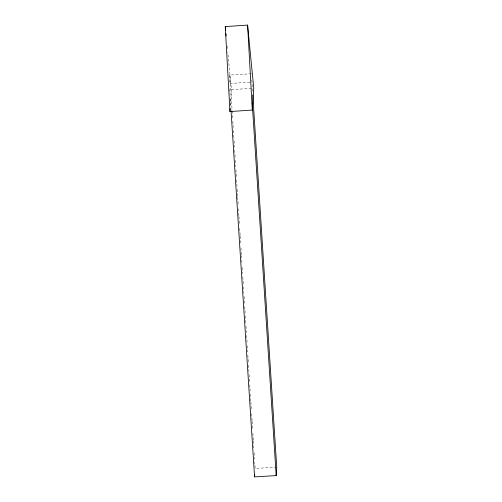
<?xml version="1.0" encoding="UTF-8"?>
<svg xmlns="http://www.w3.org/2000/svg" width="502" height="502" viewBox="0 0 502 502"><rect width="100%" height="100%" fill="white"/><g stroke="black" fill="none" stroke-linecap="round" stroke-linejoin="round"><path stroke-width="0.38" stroke-dasharray="2.51 1.88" d="M251.439 73.75L229.853 75.055L229.288 83.495L250.109 82.234M230.374 105.301L231.409 89.663L227.764 52.283M231.409 89.663L252.983 88.22M276.74 467.155L255.154 468.46L254.752 462.204M227.161 46.059L227.462 49.171M251.841 80.006L252.594 91.74M229.853 75.055L232.112 110.252M232.162 111.036L232.614 118.07M232.821 121.202L233.223 127.458M233.424 130.589L233.876 137.623M234.076 140.755L234.478 147.011M234.679 150.142L235.131 157.176M235.331 160.307L235.733 166.564M235.94 169.695L236.392 176.729M236.593 179.86L236.994 186.117M237.195 189.248L237.647 196.282M237.697 197.066L238.249 205.669M238.45 208.801L238.902 215.835M238.952 216.619L239.51 225.222M239.711 228.354L240.163 235.388M240.213 236.172L240.765 244.775M240.966 247.906L241.418 254.941M241.468 255.725L242.02 264.328M242.228 267.459L242.629 273.715M242.83 276.84L243.282 283.881M243.483 287.012L243.884 293.268M244.085 296.393L244.537 303.434M244.738 306.565L245.139 312.821M245.346 315.946L245.798 322.987M245.999 326.118L246.4 332.374M246.601 335.499L247.053 342.54M247.254 345.671L247.655 351.927M247.856 355.052L248.308 362.093M248.515 365.224L248.917 371.48M249.117 374.605L249.569 381.645M249.77 384.777L250.172 391.033M250.372 394.158L250.824 401.198M250.874 401.983L251.427 410.586M251.634 413.711L252.086 420.751M252.136 421.536L252.688 430.139M252.889 433.264L253.341 440.304M253.391 441.089L253.943 449.692M254.144 452.817L254.545 459.073M229.64 88.973L229.991 94.445M230.299 99.139L230.7 105.395M230.901 108.526L231.002 110.089"/><path stroke-width="0.75" d="M229.954 111.557L225.26 26.587L247.605 25.1L253.755 88.17L252.299 110.063L229.954 111.557L230.161 108.426M252.795 94.865L276.74 467.155L276.182 475.595L254.589 476.9L254.746 474.597M225.26 26.587L225.643 30.484M225.944 33.596L226.17 35.931M252.236 103.305L276.182 475.595M231.052 110.867L254.589 476.9M247.605 25.1L252.299 110.063"/></g></svg>
